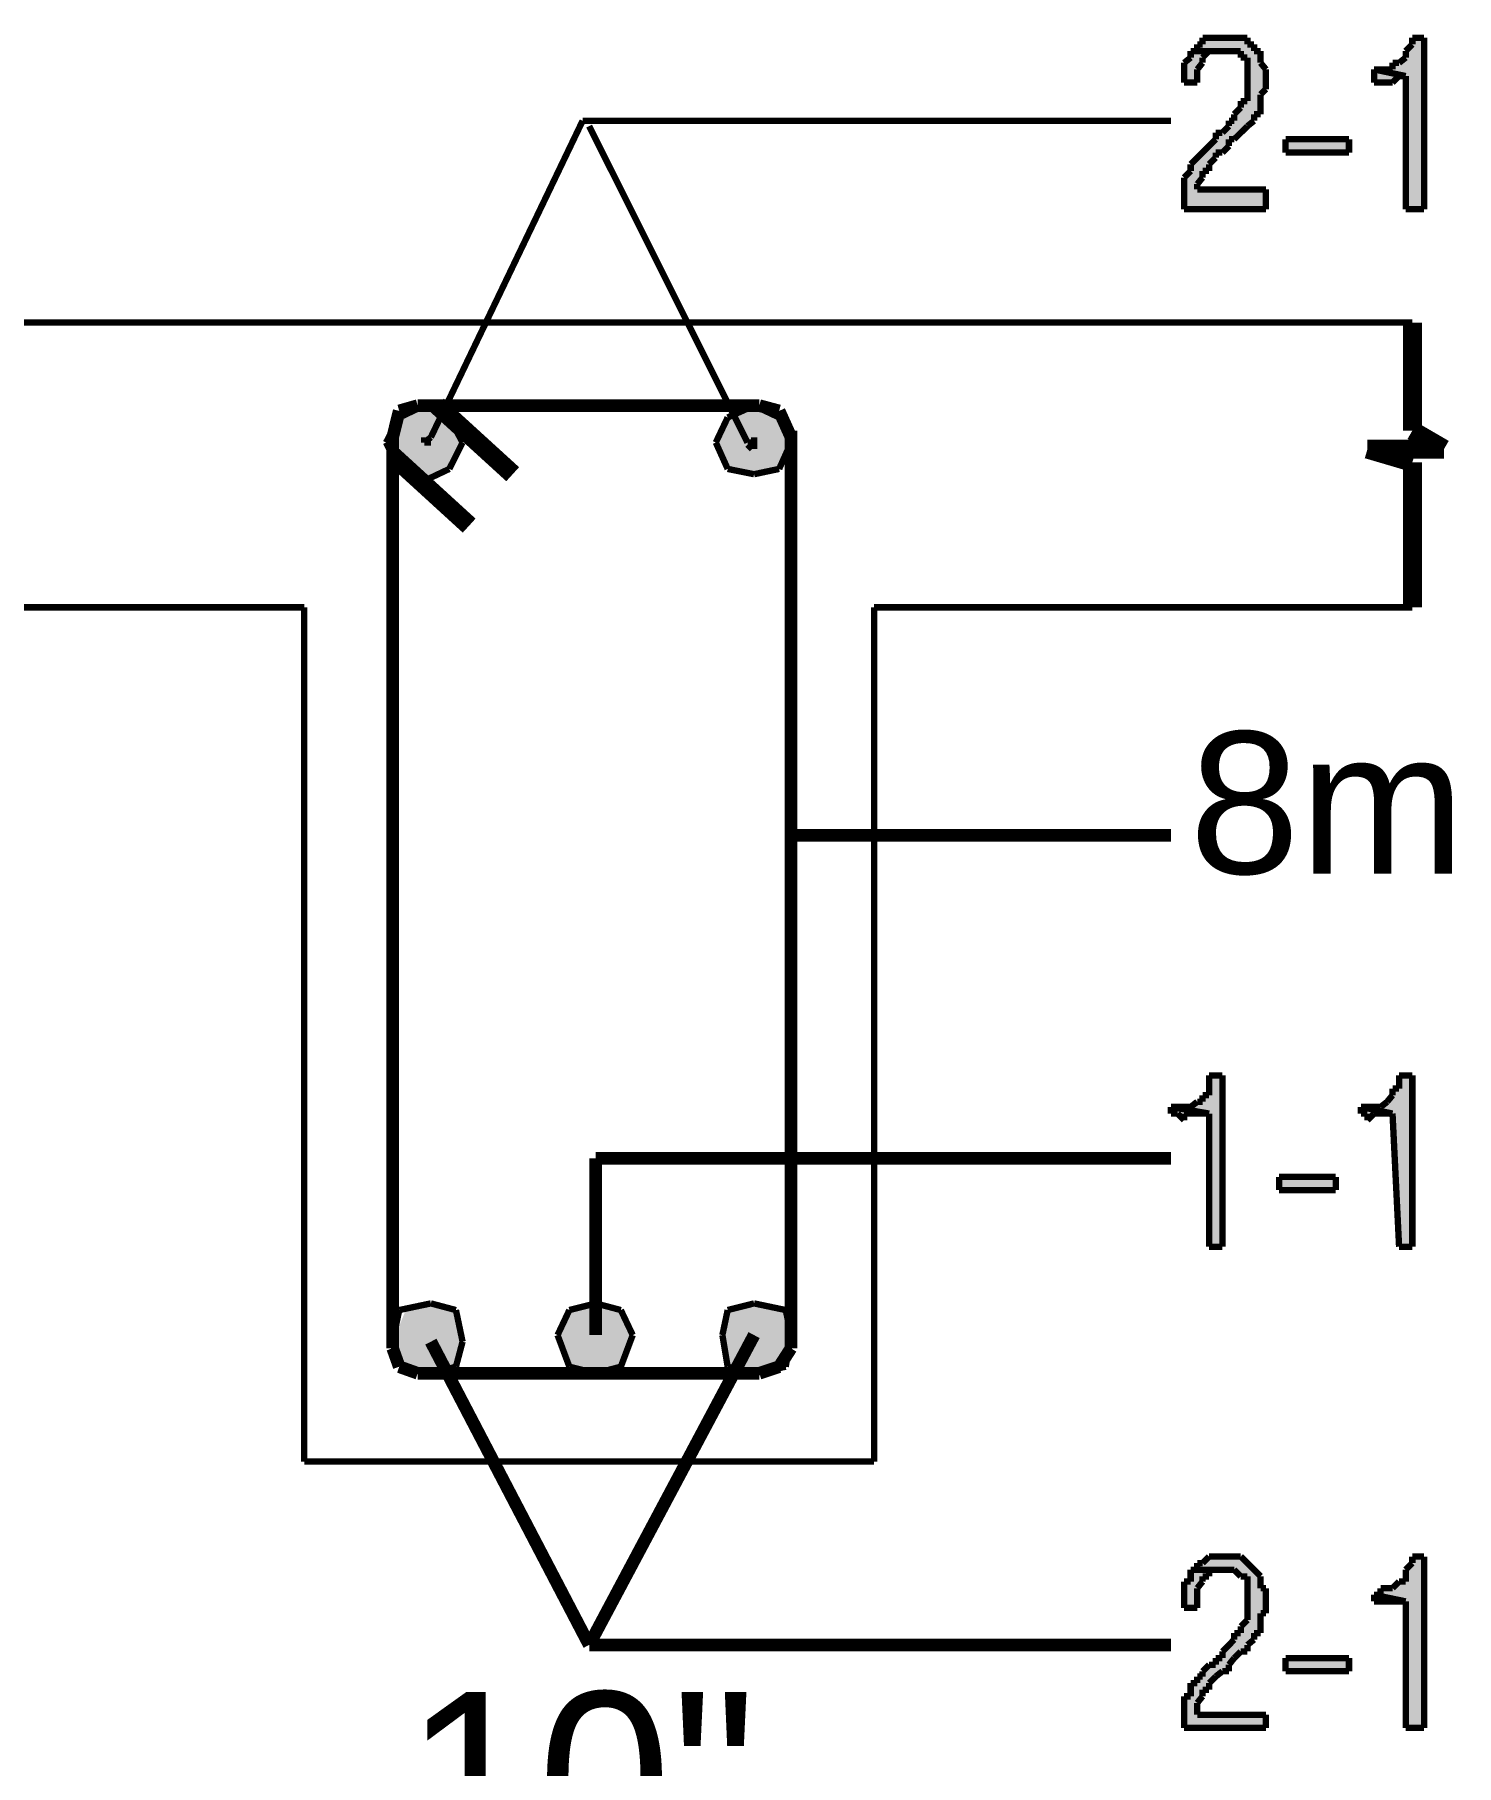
# Model space of a CAD drawing. Header units: millimetres. Extents: x 5 to 350, y 3 to 213.
# Drawn here: x 250.06 to 269.07, y 167.05 to 190.21 of the extents above; entities that cross this region are included whole.
import ezdxf

# ---------------------------------------------------------------- set-up
doc = ezdxf.new("R2010")
doc.units = ezdxf.units.MM
for name, color, linetype in [('H', 251, 'Continuous'), ('P', 255, 'Continuous'), ('T', 255, 'Continuous')]:
    doc.layers.add(name, color=color, linetype=linetype)
doc.styles.get("Standard").update_dxf_attribs({"font": 'arial.ttf'})

msp = doc.modelspace()

# ---------------------------------------------------------------- hatches: boundary and pattern name
at = {"layer": 'H', "linetype": 'Continuous'}
for points in [[(265.43, 187.872), (265.43, 188.295), (265.518, 188.383), (265.518, 188.472), (265.853, 188.807), (265.853, 188.895), (265.942, 188.895), (266.03, 188.983), (266.03, 189.054), (266.1, 189.054), (266.1, 189.142), (266.188, 189.23), (266.188, 189.318), (266.277, 189.318), (266.277, 189.9), (266.188, 189.9), (266.188, 189.988), (265.606, 189.988), (265.606, 190.077), (265.677, 190.077), (265.677, 190.165), (266.277, 190.165), (266.277, 190.077), (266.365, 190.077), (266.365, 189.988), (266.453, 189.988), (266.453, 189.83), (266.524, 189.742), (266.524, 189.477), (266.453, 189.406), (266.453, 189.142), (266.365, 189.142), (266.365, 189.054), (266.1, 188.807), (266.03, 188.807), (266.03, 188.718), (265.942, 188.63), (265.853, 188.63), (265.853, 188.56), (265.765, 188.472), (265.765, 188.383), (265.677, 188.383), (265.677, 188.295), (265.606, 188.207), (265.606, 188.136), (266.524, 188.136), (266.524, 187.872), (265.43, 187.872)], [(268.393, 187.872), (268.393, 189.653), (267.97, 189.742), (268.217, 189.742), (268.217, 189.83), (268.305, 189.83), (268.393, 189.9), (268.393, 189.988), (268.482, 190.077), (268.482, 190.165), (268.64, 190.165), (268.64, 187.872), (268.393, 187.872)], [(265.43, 189.565), (265.43, 189.83), (265.518, 189.9), (265.518, 189.988), (265.765, 189.988), (265.677, 189.9), (265.677, 189.83), (265.606, 189.742), (265.606, 189.565), (265.43, 189.565)], [(267.97, 189.565), (267.97, 189.742), (268.393, 189.653), (268.305, 189.653), (268.217, 189.565), (267.97, 189.565)], [(266.788, 188.63), (266.788, 188.807), (267.635, 188.807), (267.635, 188.63), (266.788, 188.63)], [(254.847, 184.75), (254.935, 185.085), (255.782, 184.75), (254.847, 184.75)], [(254.935, 185.085), (255.27, 185.244), (255.605, 185.085), (254.935, 185.085)], [(255.782, 184.75), (254.935, 185.085), (255.605, 185.085), (255.782, 184.75)], [(259.168, 184.75), (259.327, 185.085), (260.174, 184.75), (259.168, 184.75)], [(259.327, 185.085), (259.68, 185.244), (260.015, 185.085), (259.327, 185.085)], [(260.174, 184.75), (259.327, 185.085), (260.015, 185.085), (260.174, 184.75)], [(254.935, 184.397), (254.847, 184.75), (255.605, 184.397), (254.935, 184.397)], [(255.605, 184.397), (254.847, 184.75), (255.782, 184.75), (255.605, 184.397)], [(259.327, 184.397), (259.168, 184.75), (260.015, 184.397), (259.327, 184.397)], [(260.015, 184.397), (259.168, 184.75), (260.174, 184.75), (260.015, 184.397)], [(255.27, 184.238), (254.935, 184.397), (255.605, 184.397), (255.27, 184.238)], [(259.68, 184.326), (259.327, 184.397), (260.015, 184.397), (259.68, 184.326)], [(265.765, 173.99), (265.765, 175.772), (265.254, 175.86), (265.518, 175.86), (265.606, 175.93), (265.677, 175.93), (265.677, 176.018), (265.765, 176.018), (265.765, 176.283), (265.942, 176.283), (265.942, 173.99), (265.765, 173.99)], [(268.305, 173.99), (268.217, 175.772), (267.794, 175.86), (268.058, 175.86), (268.217, 176.018), (268.217, 176.107), (268.305, 176.107), (268.305, 176.283), (268.482, 176.283), (268.482, 173.99), (268.305, 173.99)], [(265.43, 175.683), (265.342, 175.772), (265.254, 175.772), (265.254, 175.86), (265.765, 175.772), (265.43, 175.772), (265.43, 175.683)], [(267.882, 175.683), (267.882, 175.772), (267.794, 175.772), (267.794, 175.86), (268.217, 175.772), (267.97, 175.772), (267.882, 175.683)], [(266.7, 174.748), (266.7, 174.925), (267.458, 174.925), (267.458, 174.748), (266.7, 174.748)], [(255.023, 173.143), (255.358, 173.232), (255.693, 173.143), (255.023, 173.143)], [(257.21, 173.143), (257.563, 173.232), (257.898, 173.143), (257.21, 173.143)], [(259.327, 173.143), (259.68, 173.232), (260.103, 173.143), (259.327, 173.143)], [(254.847, 172.72), (255.023, 173.143), (255.782, 172.72), (254.847, 172.72)], [(255.782, 172.72), (255.023, 173.143), (255.693, 173.143), (255.782, 172.72)], [(257.052, 172.808), (257.21, 173.143), (258.057, 172.808), (257.052, 172.808)], [(258.057, 172.808), (257.21, 173.143), (257.898, 173.143), (258.057, 172.808)], [(259.256, 172.808), (259.327, 173.143), (260.174, 172.808), (259.256, 172.808)], [(260.174, 172.808), (259.327, 173.143), (260.103, 173.143), (260.174, 172.808)], [(257.21, 172.385), (257.052, 172.808), (257.898, 172.385), (257.21, 172.385)], [(257.898, 172.385), (257.052, 172.808), (258.057, 172.808), (257.898, 172.385)], [(259.327, 172.385), (259.256, 172.808), (260.103, 172.385), (259.327, 172.385)], [(260.103, 172.385), (259.256, 172.808), (260.174, 172.808), (260.103, 172.385)], [(255.023, 172.385), (254.847, 172.72), (255.693, 172.385), (255.023, 172.385)], [(255.693, 172.385), (254.847, 172.72), (255.782, 172.72), (255.693, 172.385)], [(255.358, 172.297), (255.023, 172.385), (255.693, 172.385), (255.358, 172.297)], [(257.563, 172.297), (257.21, 172.385), (257.898, 172.385), (257.563, 172.297)], [(259.68, 172.297), (259.327, 172.385), (260.103, 172.385), (259.68, 172.297)], [(265.43, 167.552), (265.43, 167.975), (265.518, 167.975), (265.518, 168.152), (265.606, 168.152), (265.606, 168.24), (265.677, 168.24), (265.677, 168.31), (265.765, 168.398), (265.853, 168.398), (265.853, 168.487), (265.942, 168.487), (265.942, 168.575), (266.1, 168.734), (266.1, 168.822), (266.188, 168.822), (266.188, 168.91), (266.277, 168.998), (266.277, 169.58), (266.188, 169.58), (266.1, 169.668), (265.606, 169.668), (265.606, 169.757), (265.677, 169.757), (265.765, 169.845), (266.188, 169.845), (266.453, 169.58), (266.453, 169.422), (266.524, 169.422), (266.524, 169.086), (266.453, 169.086), (266.453, 168.822), (266.365, 168.822), (266.365, 168.734), (266.277, 168.663), (266.277, 168.575), (266.188, 168.575), (266.03, 168.398), (266.03, 168.31), (265.942, 168.31), (265.765, 168.152), (265.765, 168.063), (265.677, 168.063), (265.677, 167.975), (265.606, 167.887), (265.606, 167.728), (266.524, 167.728), (266.524, 167.552), (265.43, 167.552)], [(268.393, 167.552), (268.393, 169.245), (267.97, 169.333), (268.058, 169.333), (268.058, 169.422), (268.217, 169.422), (268.305, 169.51), (268.393, 169.51), (268.393, 169.668), (268.482, 169.757), (268.482, 169.845), (268.64, 169.845), (268.64, 167.552), (268.393, 167.552)], [(265.43, 169.157), (265.43, 169.51), (265.518, 169.51), (265.518, 169.668), (265.765, 169.668), (265.765, 169.58), (265.677, 169.58), (265.677, 169.51), (265.606, 169.422), (265.606, 169.157), (265.43, 169.157)], [(267.97, 169.245), (267.97, 169.333), (268.393, 169.245), (267.97, 169.245)], [(266.788, 168.31), (266.788, 168.487), (267.635, 168.487), (267.635, 168.31), (266.788, 168.31)]]:
    msp.add_hatch(color=256, dxfattribs=at).paths.add_polyline_path(points)

# ---------------------------------------------------------------- linework, layer by layer
at = {"layer": 'P'}
for points, const_width in [([(265.677, 190.077), (265.606, 190.077)], 0.085), ([(265.606, 190.077), (265.606, 189.988)], 0.085), ([(265.765, 190.165), (265.677, 190.165)], 0.085), ([(265.677, 190.165), (265.677, 190.077)], 0.085), ([(265.853, 190.165), (265.765, 190.165)], 0.085), ([(265.942, 190.165), (265.853, 190.165)], 0.085), ([(266.03, 190.165), (265.942, 190.165)], 0.085), ([(266.1, 190.165), (266.03, 190.165)], 0.085), ([(266.188, 190.165), (266.1, 190.165)], 0.085), ([(266.277, 190.165), (266.188, 190.165)], 0.085), ([(266.277, 190.077), (266.277, 190.165)], 0.085), ([(266.365, 190.077), (266.277, 190.077)], 0.085), ([(266.365, 189.988), (266.365, 190.077)], 0.085), ([(268.482, 190.077), (268.393, 189.988)], 0.085), ([(268.64, 190.165), (268.482, 190.165)], 0.085), ([(268.482, 190.165), (268.482, 190.077)], 0.085), ([(268.64, 187.872), (268.64, 190.165)], 0.085), ([(265.518, 189.9), (265.43, 189.83)], 0.085), ([(265.606, 189.988), (265.518, 189.988)], 0.085), ([(265.518, 189.988), (265.518, 189.9)], 0.085), ([(265.942, 189.988), (265.606, 189.988)], 0.085), ([(265.606, 189.988), (265.942, 189.988)], 0.085), ([(265.677, 189.9), (265.765, 189.988)], 0.085), ([(265.677, 189.83), (265.677, 189.9)], 0.085), ([(265.765, 189.988), (265.853, 189.988)], 0.085), ([(265.853, 189.988), (265.942, 189.988)], 0.085), ([(265.942, 189.988), (265.942, 189.988)], 0.085), ([(265.942, 189.988), (266.03, 189.988)], 0.085), ([(266.03, 189.988), (266.1, 189.988)], 0.085), ([(266.1, 189.988), (266.188, 189.988)], 0.085), ([(266.188, 189.988), (266.188, 189.9)], 0.085), ([(266.188, 189.9), (266.277, 189.9)], 0.085), ([(266.277, 189.9), (266.277, 189.83)], 0.085), ([(266.453, 189.988), (266.365, 189.988)], 0.085), ([(266.453, 189.9), (266.453, 189.988)], 0.085), ([(266.453, 189.83), (266.453, 189.9)], 0.085), ([(268.393, 189.9), (268.305, 189.83)], 0.085), ([(268.393, 189.988), (268.393, 189.9)], 0.085), ([(265.43, 189.83), (265.43, 189.742)], 0.085), ([(265.43, 189.742), (265.43, 189.653)], 0.085), ([(265.43, 189.653), (265.43, 189.565)], 0.085), ([(265.606, 189.742), (265.677, 189.83)], 0.085), ([(265.606, 189.653), (265.606, 189.742)], 0.085), ([(265.606, 189.565), (265.606, 189.653)], 0.085), ([(266.277, 189.83), (266.277, 189.742)], 0.085), ([(266.277, 189.742), (266.277, 189.653)], 0.085), ([(266.277, 189.653), (266.277, 189.565)], 0.085), ([(266.524, 189.742), (266.453, 189.83)], 0.085), ([(266.524, 189.653), (266.524, 189.742)], 0.085), ([(266.524, 189.565), (266.524, 189.653)], 0.085), ([(267.97, 189.742), (267.97, 189.565)], 0.085), ([(268.393, 189.653), (267.97, 189.742)], 0.085), ([(268.058, 189.742), (267.97, 189.742)], 0.085), ([(267.97, 189.742), (268.393, 189.653)], 0.085), ([(268.146, 189.742), (268.058, 189.742)], 0.085), ([(268.217, 189.742), (268.146, 189.742)], 0.085), ([(268.305, 189.83), (268.217, 189.83)], 0.085), ([(268.217, 189.83), (268.217, 189.742)], 0.085), ([(268.217, 189.565), (268.305, 189.653)], 0.085), ([(268.305, 189.653), (268.393, 189.653)], 0.085), ([(268.393, 189.653), (268.393, 189.653)], 0.085), ([(268.393, 189.653), (268.393, 187.872)], 0.085), ([(265.43, 189.565), (265.606, 189.565)], 0.085), ([(266.277, 189.565), (266.277, 189.477)], 0.085), ([(266.277, 189.477), (266.277, 189.406)], 0.085), ([(266.277, 189.406), (266.277, 189.318)], 0.085), ([(266.453, 189.406), (266.524, 189.477)], 0.085), ([(266.453, 189.318), (266.453, 189.406)], 0.085), ([(266.524, 189.477), (266.524, 189.565)], 0.085), ([(267.97, 189.565), (268.058, 189.565)], 0.085), ([(268.058, 189.565), (268.146, 189.565)], 0.085), ([(268.146, 189.565), (268.217, 189.565)], 0.085), ([(266.188, 189.23), (266.1, 189.142)], 0.085), ([(266.277, 189.318), (266.188, 189.318)], 0.085), ([(266.188, 189.318), (266.188, 189.23)], 0.085), ([(266.453, 189.23), (266.453, 189.318)], 0.085), ([(266.453, 189.142), (266.453, 189.23)], 0.085), ([(255.358, 184.82), (257.387, 189.054)], 0.085), ([(257.387, 189.054), (265.254, 189.054)], 0.085), ([(259.592, 184.75), (257.475, 188.983)], 0.085), ([(266.03, 188.983), (265.942, 188.895)], 0.085), ([(266.1, 189.054), (266.03, 189.054)], 0.085), ([(266.03, 189.054), (266.03, 188.983)], 0.085), ([(266.1, 189.142), (266.1, 189.054)], 0.085), ([(266.188, 188.895), (266.277, 188.983)], 0.085), ([(266.277, 188.983), (266.365, 189.054)], 0.085), ([(266.365, 189.054), (266.365, 189.142)], 0.085), ([(266.365, 189.142), (266.453, 189.142)], 0.085), ([(265.765, 188.718), (265.677, 188.63)], 0.085), ([(265.853, 188.807), (265.765, 188.718)], 0.085), ([(265.942, 188.895), (265.853, 188.895)], 0.085), ([(265.853, 188.895), (265.853, 188.807)], 0.085), ([(265.942, 188.63), (266.03, 188.718)], 0.085), ([(266.03, 188.718), (266.03, 188.807)], 0.085), ([(266.03, 188.807), (266.1, 188.807)], 0.085), ([(266.1, 188.807), (266.188, 188.895)], 0.085), ([(266.788, 188.63), (266.788, 188.807)], 0.085), ([(266.788, 188.807), (267.635, 188.807)], 0.085), ([(267.635, 188.807), (267.635, 188.63)], 0.085), ([(265.606, 188.56), (265.518, 188.472)], 0.085), ([(265.518, 188.472), (265.518, 188.383)], 0.085), ([(265.677, 188.63), (265.606, 188.56)], 0.085), ([(265.765, 188.472), (265.853, 188.56)], 0.085), ([(265.765, 188.383), (265.765, 188.472)], 0.085), ([(265.853, 188.56), (265.853, 188.63)], 0.085), ([(265.853, 188.63), (265.942, 188.63)], 0.085), ([(267.635, 188.63), (266.788, 188.63)], 0.085), ([(266.788, 188.63), (266.788, 188.63)], 0.085), ([(265.518, 188.383), (265.43, 188.295)], 0.085), ([(265.43, 188.295), (265.43, 188.207)], 0.085), ([(265.606, 188.207), (265.677, 188.295)], 0.085), ([(265.677, 188.295), (265.677, 188.383)], 0.085), ([(265.677, 188.383), (265.765, 188.383)], 0.085), ([(265.43, 188.207), (265.43, 188.136)], 0.085), ([(265.43, 188.136), (265.43, 188.048)], 0.085), ([(265.43, 188.048), (265.43, 187.96)], 0.085), ([(265.606, 188.136), (265.606, 188.207)], 0.085), ([(266.524, 188.136), (265.606, 188.136)], 0.085), ([(266.524, 187.872), (266.524, 188.136)], 0.085), ([(265.43, 187.96), (265.43, 187.872)], 0.085), ([(265.43, 187.872), (266.524, 187.872)], 0.085), ([(268.393, 187.872), (268.64, 187.872)], 0.085), ([(268.482, 184.908), (268.482, 186.355)], 0.254), ([(268.482, 186.355), (247.403, 186.355)], 0.085), ([(254.935, 185.173), (254.847, 184.82)], 0.169), ([(255.182, 185.244), (254.935, 185.173)], 0.169), ([(255.27, 185.244), (254.935, 185.085)], 0.085), ([(259.75, 185.244), (255.182, 185.244)], 0.169), ([(255.605, 185.085), (255.27, 185.244)], 0.085), ([(255.446, 185.244), (256.452, 184.326)], 0.254), ([(259.68, 185.244), (259.327, 185.085)], 0.085), ([(260.015, 185.085), (259.68, 185.244)], 0.085), ([(260.015, 185.173), (259.75, 185.244)], 0.169), ([(260.174, 184.82), (260.015, 185.173)], 0.169), ([(254.935, 185.085), (254.758, 184.75)], 0.085), ([(255.782, 184.75), (255.605, 185.085)], 0.085), ([(259.327, 185.085), (259.168, 184.75)], 0.085), ([(260.174, 184.75), (260.015, 185.085)], 0.085), ([(268.905, 184.662), (268.482, 184.908)], 0.254), ([(254.758, 184.75), (254.935, 184.397)], 0.085), ([(254.847, 184.82), (254.847, 172.632)], 0.169), ([(255.27, 184.75), (255.27, 184.82)], 0.085), ([(255.27, 184.82), (255.27, 184.75)], 0.085), ([(255.27, 184.75), (255.358, 184.82)], 0.085), ([(255.358, 184.75), (255.27, 184.75)], 0.085), ([(255.605, 184.397), (255.782, 184.75)], 0.085), ([(255.782, 184.75), (255.782, 184.75)], 0.085), ([(259.168, 184.75), (259.327, 184.397)], 0.085), ([(259.592, 184.662), (259.68, 184.75)], 0.085), ([(259.68, 184.75), (259.592, 184.75)], 0.085), ([(259.68, 184.75), (259.68, 184.82)], 0.085), ([(259.68, 184.75), (259.68, 184.662)], 0.085), ([(260.015, 184.397), (260.174, 184.75)], 0.085), ([(260.174, 172.632), (260.174, 184.908)], 0.169), ([(260.174, 184.75), (260.174, 184.75)], 0.085), ([(268.482, 184.485), (267.882, 184.662)], 0.254), ([(267.882, 184.662), (268.905, 184.662)], 0.254), ([(254.847, 184.573), (255.87, 183.638)], 0.254), ([(268.482, 182.545), (268.482, 184.485)], 0.254), ([(254.935, 184.397), (255.27, 184.238)], 0.085), ([(255.27, 184.238), (255.605, 184.397)], 0.085), ([(259.327, 184.397), (259.68, 184.326)], 0.085), ([(259.68, 184.326), (260.015, 184.397)], 0.085), ([(247.403, 182.545), (253.665, 182.545)], 0.085), ([(253.665, 182.545), (253.665, 171.115)], 0.085), ([(261.285, 171.115), (261.285, 182.545)], 0.085), ([(268.482, 182.545), (261.285, 182.545)], 0.085), ([(260.174, 179.493), (265.254, 179.493)], 0.169), ([(265.942, 176.283), (265.765, 176.283)], 0.085), ([(265.765, 176.283), (265.765, 176.195)], 0.085), ([(265.765, 176.195), (265.765, 176.107)], 0.085), ([(265.942, 173.99), (265.942, 176.283)], 0.085), ([(268.482, 176.283), (268.305, 176.283)], 0.085), ([(268.305, 176.283), (268.305, 176.195)], 0.085), ([(268.305, 176.195), (268.305, 176.107)], 0.085), ([(268.482, 173.99), (268.482, 176.283)], 0.085), ([(265.765, 176.018), (265.677, 176.018)], 0.085), ([(265.677, 176.018), (265.677, 175.93)], 0.085), ([(265.765, 176.107), (265.765, 176.018)], 0.085), ([(268.217, 176.018), (268.146, 175.93)], 0.085), ([(268.305, 176.107), (268.217, 176.107)], 0.085), ([(268.217, 176.107), (268.217, 176.018)], 0.085), ([(265.254, 175.86), (265.254, 175.772)], 0.085), ([(265.765, 175.772), (265.254, 175.86)], 0.085), ([(265.342, 175.86), (265.254, 175.86)], 0.085), ([(265.254, 175.86), (265.765, 175.772)], 0.085), ([(265.254, 175.772), (265.342, 175.772)], 0.085), ([(265.43, 175.86), (265.342, 175.86)], 0.085), ([(265.342, 175.772), (265.43, 175.683)], 0.085), ([(265.518, 175.86), (265.43, 175.86)], 0.085), ([(265.43, 175.683), (265.43, 175.772)], 0.085), ([(265.43, 175.772), (265.518, 175.772)], 0.085), ([(265.606, 175.93), (265.518, 175.86)], 0.085), ([(265.518, 175.772), (265.606, 175.772)], 0.085), ([(265.677, 175.93), (265.606, 175.93)], 0.085), ([(265.606, 175.772), (265.677, 175.772)], 0.085), ([(265.677, 175.772), (265.765, 175.772)], 0.085), ([(265.765, 175.772), (265.765, 173.99)], 0.085), ([(267.794, 175.86), (267.794, 175.772)], 0.085), ([(268.217, 175.772), (267.794, 175.86)], 0.085), ([(267.882, 175.86), (267.794, 175.86)], 0.085), ([(267.794, 175.86), (268.217, 175.772)], 0.085), ([(267.794, 175.772), (267.882, 175.772)], 0.085), ([(267.97, 175.86), (267.882, 175.86)], 0.085), ([(267.882, 175.772), (267.882, 175.683)], 0.085), ([(267.882, 175.683), (267.97, 175.772)], 0.085), ([(268.058, 175.86), (267.97, 175.86)], 0.085), ([(267.97, 175.772), (268.058, 175.772)], 0.085), ([(268.146, 175.93), (268.058, 175.86)], 0.085), ([(268.058, 175.772), (268.146, 175.772)], 0.085), ([(268.146, 175.772), (268.217, 175.772)], 0.085), ([(268.217, 175.772), (268.217, 175.772)], 0.085), ([(268.217, 175.772), (268.305, 173.99)], 0.085), ([(257.563, 172.808), (257.563, 175.172)], 0.169), ([(257.563, 175.172), (265.254, 175.172)], 0.169), ([(266.7, 174.748), (266.7, 174.925)], 0.085), ([(266.7, 174.925), (267.458, 174.925)], 0.085), ([(267.458, 174.925), (267.458, 174.748)], 0.085), ([(267.458, 174.748), (266.7, 174.748)], 0.085), ([(266.7, 174.748), (266.7, 174.748)], 0.085), ([(265.765, 173.99), (265.942, 173.99)], 0.085), ([(268.305, 173.99), (268.482, 173.99)], 0.085), ([(255.358, 173.232), (254.935, 173.143)], 0.085), ([(255.693, 173.143), (255.358, 173.232)], 0.085), ([(257.563, 173.232), (257.21, 173.143)], 0.085), ([(257.898, 173.143), (257.563, 173.232)], 0.085), ([(259.68, 173.232), (259.327, 173.143)], 0.085), ([(260.103, 173.143), (259.68, 173.232)], 0.085), ([(254.935, 173.143), (254.847, 172.72)], 0.085), ([(255.782, 172.72), (255.693, 173.143)], 0.085), ([(257.21, 173.143), (257.052, 172.808)], 0.085), ([(258.057, 172.808), (257.898, 173.143)], 0.085), ([(259.327, 173.143), (259.256, 172.808)], 0.085), ([(260.174, 172.808), (260.103, 173.143)], 0.085), ([(254.847, 172.72), (254.935, 172.385)], 0.085), ([(255.358, 172.72), (257.475, 168.663)], 0.169), ([(255.693, 172.385), (255.782, 172.72)], 0.085), ([(255.782, 172.72), (255.782, 172.72)], 0.085), ([(257.052, 172.808), (257.21, 172.385)], 0.085), ([(257.475, 168.663), (259.68, 172.808)], 0.169), ([(257.898, 172.385), (258.057, 172.808)], 0.085), ([(258.057, 172.808), (258.057, 172.808)], 0.085), ([(259.256, 172.808), (259.327, 172.385)], 0.085), ([(260.103, 172.385), (260.174, 172.808)], 0.085), ([(260.174, 172.808), (260.174, 172.808)], 0.085), ([(254.847, 172.632), (254.935, 172.385)], 0.169), ([(260.015, 172.385), (260.174, 172.632)], 0.169), ([(254.935, 172.385), (255.182, 172.297)], 0.169), ([(254.935, 172.385), (255.358, 172.297)], 0.085), ([(255.182, 172.297), (259.75, 172.297)], 0.169), ([(255.182, 172.297), (259.75, 172.297)], 0.085), ([(255.358, 172.297), (255.693, 172.385)], 0.085), ([(257.21, 172.385), (257.563, 172.297)], 0.085), ([(257.563, 172.297), (257.898, 172.385)], 0.085), ([(259.327, 172.385), (259.68, 172.297)], 0.085), ([(259.68, 172.297), (260.103, 172.385)], 0.085), ([(259.75, 172.297), (260.015, 172.385)], 0.169), ([(253.665, 171.115), (261.285, 171.115)], 0.085), ([(265.677, 169.757), (265.606, 169.757)], 0.085), ([(265.606, 169.757), (265.606, 169.668)], 0.085), ([(265.765, 169.845), (265.677, 169.757)], 0.085), ([(265.853, 169.845), (265.765, 169.845)], 0.085), ([(265.942, 169.845), (265.853, 169.845)], 0.085), ([(266.03, 169.845), (265.942, 169.845)], 0.085), ([(266.1, 169.845), (266.03, 169.845)], 0.085), ([(266.188, 169.845), (266.1, 169.845)], 0.085), ([(266.277, 169.757), (266.188, 169.845)], 0.085), ([(266.365, 169.668), (266.277, 169.757)], 0.085), ([(268.482, 169.757), (268.393, 169.668)], 0.085), ([(268.64, 169.845), (268.482, 169.845)], 0.085), ([(268.482, 169.845), (268.482, 169.757)], 0.085), ([(268.64, 167.552), (268.64, 169.845)], 0.085), ([(265.518, 169.51), (265.43, 169.51)], 0.085), ([(265.43, 169.51), (265.43, 169.422)], 0.085), ([(265.606, 169.668), (265.518, 169.668)], 0.085), ([(265.518, 169.668), (265.518, 169.58)], 0.085), ([(265.518, 169.58), (265.518, 169.51)], 0.085), ([(265.942, 169.668), (265.606, 169.668)], 0.085), ([(265.606, 169.668), (265.942, 169.668)], 0.085), ([(265.606, 169.422), (265.677, 169.51)], 0.085), ([(265.677, 169.51), (265.677, 169.58)], 0.085), ([(265.677, 169.58), (265.765, 169.58)], 0.085), ([(265.765, 169.58), (265.765, 169.668)], 0.085), ([(265.765, 169.668), (265.853, 169.668)], 0.085), ([(265.853, 169.668), (265.942, 169.668)], 0.085), ([(265.942, 169.668), (265.942, 169.668)], 0.085), ([(265.942, 169.668), (266.03, 169.668)], 0.085), ([(266.03, 169.668), (266.1, 169.668)], 0.085), ([(266.1, 169.668), (266.188, 169.58)], 0.085), ([(266.188, 169.58), (266.277, 169.58)], 0.085), ([(266.277, 169.58), (266.277, 169.51)], 0.085), ([(266.277, 169.51), (266.277, 169.422)], 0.085), ([(266.453, 169.58), (266.365, 169.668)], 0.085), ([(266.453, 169.51), (266.453, 169.58)], 0.085), ([(266.453, 169.422), (266.453, 169.51)], 0.085), ([(268.305, 169.51), (268.217, 169.422)], 0.085), ([(268.393, 169.51), (268.305, 169.51)], 0.085), ([(268.393, 169.668), (268.393, 169.58)], 0.085), ([(268.393, 169.58), (268.393, 169.51)], 0.085), ([(265.43, 169.422), (265.43, 169.333)], 0.085), ([(265.43, 169.333), (265.43, 169.245)], 0.085), ([(265.43, 169.245), (265.43, 169.157)], 0.085), ([(265.606, 169.333), (265.606, 169.422)], 0.085), ([(265.606, 169.245), (265.606, 169.333)], 0.085), ([(265.606, 169.157), (265.606, 169.245)], 0.085), ([(266.277, 169.422), (266.277, 169.333)], 0.085), ([(266.277, 169.333), (266.277, 169.245)], 0.085), ([(266.277, 169.245), (266.277, 169.157)], 0.085), ([(266.524, 169.422), (266.453, 169.422)], 0.085), ([(266.524, 169.333), (266.524, 169.422)], 0.085), ([(266.524, 169.245), (266.524, 169.333)], 0.085), ([(266.524, 169.157), (266.524, 169.245)], 0.085), ([(267.97, 169.333), (267.97, 169.245)], 0.085), ([(268.393, 169.245), (267.97, 169.333)], 0.085), ([(268.058, 169.333), (267.97, 169.333)], 0.085), ([(267.97, 169.333), (268.393, 169.245)], 0.085), ([(267.97, 169.245), (268.058, 169.245)], 0.085), ([(268.146, 169.422), (268.058, 169.422)], 0.085), ([(268.058, 169.422), (268.058, 169.333)], 0.085), ([(268.058, 169.245), (268.146, 169.245)], 0.085), ([(268.217, 169.422), (268.146, 169.422)], 0.085), ([(268.146, 169.245), (268.217, 169.245)], 0.085), ([(268.217, 169.245), (268.305, 169.245)], 0.085), ([(268.305, 169.245), (268.393, 169.245)], 0.085), ([(268.393, 169.245), (268.393, 169.245)], 0.085), ([(268.393, 169.245), (268.393, 167.552)], 0.085), ([(265.43, 169.157), (265.606, 169.157)], 0.085), ([(266.277, 169.157), (266.277, 169.086)], 0.085), ([(266.277, 169.086), (266.277, 168.998)], 0.085), ([(266.453, 168.998), (266.453, 169.086)], 0.085), ([(266.453, 169.086), (266.524, 169.086)], 0.085), ([(266.524, 169.086), (266.524, 169.157)], 0.085), ([(266.188, 168.822), (266.1, 168.822)], 0.085), ([(266.1, 168.822), (266.1, 168.734)], 0.085), ([(266.277, 168.998), (266.188, 168.91)], 0.085), ([(266.188, 168.91), (266.188, 168.822)], 0.085), ([(266.365, 168.734), (266.365, 168.822)], 0.085), ([(266.365, 168.822), (266.453, 168.822)], 0.085), ([(266.453, 168.91), (266.453, 168.998)], 0.085), ([(266.453, 168.822), (266.453, 168.91)], 0.085), ([(257.475, 168.663), (265.254, 168.663)], 0.169), ([(266.03, 168.663), (265.942, 168.575)], 0.085), ([(265.942, 168.575), (265.942, 168.487)], 0.085), ([(266.1, 168.734), (266.03, 168.663)], 0.085), ([(266.1, 168.487), (266.188, 168.575)], 0.085), ([(266.188, 168.575), (266.277, 168.575)], 0.085), ([(266.277, 168.663), (266.365, 168.734)], 0.085), ([(266.277, 168.575), (266.277, 168.663)], 0.085), ([(265.765, 168.398), (265.677, 168.31)], 0.085), ([(265.677, 168.31), (265.677, 168.24)], 0.085), ([(265.853, 168.398), (265.765, 168.398)], 0.085), ([(265.942, 168.487), (265.853, 168.487)], 0.085), ([(265.853, 168.487), (265.853, 168.398)], 0.085), ([(265.853, 168.24), (265.942, 168.31)], 0.085), ([(265.942, 168.31), (266.03, 168.31)], 0.085), ([(266.03, 168.398), (266.1, 168.487)], 0.085), ([(266.03, 168.31), (266.03, 168.398)], 0.085), ([(266.788, 168.31), (266.788, 168.487)], 0.085), ([(266.788, 168.487), (267.635, 168.487)], 0.085), ([(267.635, 168.31), (266.788, 168.31)], 0.085), ([(266.788, 168.31), (266.788, 168.31)], 0.085), ([(267.635, 168.487), (267.635, 168.31)], 0.085), ([(265.606, 168.152), (265.518, 168.152)], 0.085), ([(265.518, 168.152), (265.518, 168.063)], 0.085), ([(265.677, 168.24), (265.606, 168.24)], 0.085), ([(265.606, 168.24), (265.606, 168.152)], 0.085), ([(265.765, 168.152), (265.853, 168.24)], 0.085), ([(265.765, 168.063), (265.765, 168.152)], 0.085), ([(265.518, 167.975), (265.43, 167.975)], 0.085), ([(265.43, 167.975), (265.43, 167.887)], 0.085), ([(265.43, 167.887), (265.43, 167.816)], 0.085), ([(265.518, 168.063), (265.518, 167.975)], 0.085), ([(265.606, 167.887), (265.677, 167.975)], 0.085), ([(265.606, 167.816), (265.606, 167.887)], 0.085), ([(265.677, 167.975), (265.677, 168.063)], 0.085), ([(265.677, 168.063), (265.765, 168.063)], 0.085), ([(265.43, 167.816), (265.43, 167.728)], 0.085), ([(265.43, 167.728), (265.43, 167.64)], 0.085), ([(265.43, 167.64), (265.43, 167.552)], 0.085), ([(265.606, 167.728), (265.606, 167.816)], 0.085), ([(266.524, 167.728), (265.606, 167.728)], 0.085), ([(266.524, 167.552), (266.524, 167.728)], 0.085), ([(265.43, 167.552), (266.524, 167.552)], 0.085), ([(268.393, 167.552), (268.64, 167.552)], 0.085)]:
    msp.add_lwpolyline(points, dxfattribs=dict(at, const_width=const_width))

# ---------------------------------------------------------------- texts
at = {"layer": 'T', "attachment_point": 7}
for s, insert, char_height in [('{\\fArial|b0|i0|c0|p18;8mmØ@ 7"c/c.}', (265.5, 178.6), 1.9), ('{\\fArial|b0|i0|c0|p18;10"}', (255, 165.7), 2.3)]:
    msp.add_mtext(s, dxfattribs=dict(at, insert=insert, char_height=char_height))

doc.saveas('drawing.dxf')
